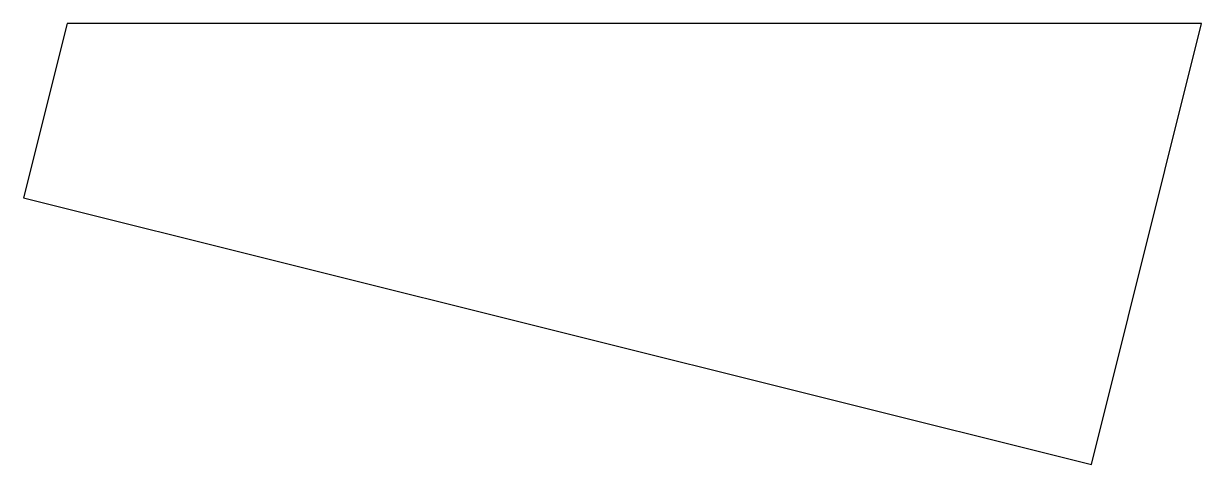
# Model space of a CAD drawing. Header units: inches. Extents: x -3.92 to 2.11, y -5.26 to -3.
import ezdxf

# ---------------------------------------------------------------- set-up
doc = ezdxf.new("R2010")
doc.units = ezdxf.units.IN
doc.layers.get('0').update_dxf_attribs({"linetype": 'CONTINUOUS'})

msp = doc.modelspace()

# ---------------------------------------------------------------- linework, layer by layer
msp.add_lwpolyline([(1.5443, -5.2565), (2.106, -3.0036), (-3.6953, -3.0036), (-3.9175, -3.8947)], close=True)

doc.saveas('drawing.dxf')
